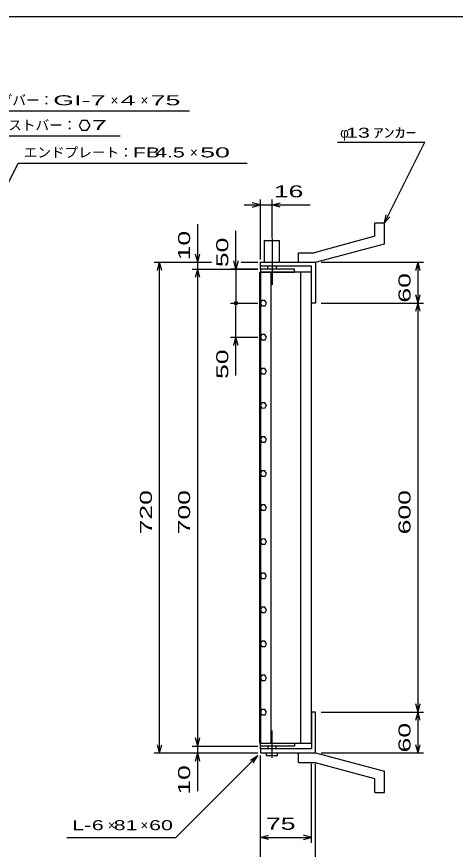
# Model space of a CAD drawing. Units: millimetres, scale not verified. Extents: x -1456 to 1385, y -1026 to 843.
# Drawn here: x -574 to 70, y -379 to 843 of the extents above; entities that cross this region are included whole.
import ezdxf
from ezdxf.enums import TextEntityAlignment as Align

# ---------------------------------------------------------------- set-up
doc = ezdxf.new("R2010")
doc.units = ezdxf.units.MM
doc.header["$LTSCALE"] = 8
doc.linetypes.add('LONG_DASHED_DOTTED', pattern=[15.25, 12, -1.5, 0.25, -1.5])
for name, color, linetype, lineweight in [('0_2', 150, 'Continuous', 25), ('16', 3, 'Continuous', 25), ('19', 6, 'Continuous', 25), ('22', 4, 'Continuous', 25)]:
    doc.layers.add(name, color=color, linetype=linetype, lineweight=lineweight)
doc.styles.add('ベクトル', font='')
doc.styles.get('ベクトル').set_extended_font_data('ベクトル')

msp = doc.modelspace()

# ---------------------------------------------------------------- linework, layer by layer
at = {"layer": '0_2'}
msp.add_line((-1383.2, 842.8), (1384.8, 842.8), dxfattribs=at)
at = {"layer": '16'}
for p, q in [((-216.7, -223), (-216.7, 468)), ((-216.7, 468), (-216, 468)), ((-166, 472.5), (-216, 472.5)), ((-216, 472.5), (-216, 468)), ((-216, 468), (-166, 468)), ((-216, 468), (-216, -223)), ((-141, 468), (-216, 468)), ((-200.5, 468), (-200.5, -223)), ((-166, 468), (-166, 472.5)), ((-156.5, -223), (-156.5, 468)), ((-141, -223), (-141, 468)), ((-213.781, 426.379), (-216, 422.465)), ((-216, 422.465), (-213.719, 418.585)), ((-209.281, 426.415), (-213.781, 426.379)), ((-213.719, 418.585), (-209.219, 418.621)), ((-207, 422.5), (-209.281, 426.415)), ((-209.219, 418.621), (-207, 422.535)), ((-213.781, 376.379), (-216, 372.465)), ((-216, 372.465), (-213.719, 368.585)), ((-209.281, 376.415), (-213.781, 376.379)), ((-213.719, 368.585), (-209.219, 368.621)), ((-207, 372.5), (-209.281, 376.415)), ((-209.219, 368.621), (-207, 372.535)), ((-213.781, 326.379), (-216, 322.465)), ((-216, 322.465), (-213.719, 318.585)), ((-209.281, 326.415), (-213.781, 326.379)), ((-213.719, 318.585), (-209.219, 318.621)), ((-207, 322.5), (-209.281, 326.415)), ((-209.219, 318.621), (-207, 322.535)), ((-213.781, 276.379), (-216, 272.465)), ((-216, 272.465), (-213.719, 268.585)), ((-209.281, 276.415), (-213.781, 276.379)), ((-207, 272.5), (-209.281, 276.415)), ((-209.219, 268.621), (-207, 272.535)), ((-213.719, 268.585), (-209.219, 268.621)), ((-213.781, 226.379), (-216, 222.465)), ((-216, 222.465), (-213.719, 218.585)), ((-209.281, 226.415), (-213.781, 226.379)), ((-207, 222.5), (-209.281, 226.415)), ((-209.219, 218.621), (-207, 222.535)), ((-213.719, 218.585), (-209.219, 218.621)), ((-213.781, 176.379), (-216, 172.465)), ((-216, 172.465), (-213.719, 168.585)), ((-209.281, 176.415), (-213.781, 176.379)), ((-207, 172.5), (-209.281, 176.415)), ((-209.219, 168.621), (-207, 172.535)), ((-213.719, 168.585), (-209.219, 168.621)), ((-213.781, 126.379), (-216, 122.465)), ((-216, 122.465), (-213.719, 118.585)), ((-209.281, 126.415), (-213.781, 126.379)), ((-207, 122.5), (-209.281, 126.415)), ((-209.219, 118.621), (-207, 122.535)), ((-213.719, 118.585), (-209.219, 118.621)), ((-213.781, 76.379), (-216, 72.465)), ((-209.281, 76.415), (-213.781, 76.379)), ((-207, 72.5), (-209.281, 76.415)), ((-216, 72.465), (-213.719, 68.585)), ((-213.719, 68.585), (-209.219, 68.621)), ((-209.219, 68.621), (-207, 72.535)), ((-213.781, 26.379), (-216, 22.465)), ((-209.281, 26.415), (-213.781, 26.379)), ((-207, 22.5), (-209.281, 26.415)), ((-216, 22.465), (-213.719, 18.585)), ((-213.719, 18.585), (-209.219, 18.621)), ((-209.219, 18.621), (-207, 22.535)), ((-213.781, -23.621), (-216, -27.535)), ((-209.281, -23.585), (-213.781, -23.621)), ((-207, -27.5), (-209.281, -23.585)), ((-216, -27.535), (-213.719, -31.415)), ((-213.719, -31.415), (-209.219, -31.379)), ((-209.219, -31.379), (-207, -27.465)), ((-213.781, -73.621), (-216, -77.535)), ((-216, -77.535), (-213.719, -81.415)), ((-209.281, -73.585), (-213.781, -73.621)), ((-213.719, -81.415), (-209.219, -81.379)), ((-207, -77.5), (-209.281, -73.585)), ((-209.219, -81.379), (-207, -77.465)), ((-213.781, -123.621), (-216, -127.535)), ((-216, -127.535), (-213.719, -131.415)), ((-209.281, -123.585), (-213.781, -123.621)), ((-213.719, -131.415), (-209.219, -131.379)), ((-207, -127.5), (-209.281, -123.585)), ((-209.219, -131.379), (-207, -127.465)), ((-213.781, -173.621), (-216, -177.535)), ((-216, -177.535), (-213.719, -181.415)), ((-209.281, -173.585), (-213.781, -173.621)), ((-213.719, -181.415), (-209.219, -181.379)), ((-207, -177.5), (-209.281, -173.585)), ((-209.219, -181.379), (-207, -177.465)), ((-216, -223), (-216.7, -223)), ((-216, -223), (-166, -223)), ((-216, -227.5), (-216, -223)), ((-216, -223), (-141, -223)), ((-166, -227.5), (-216, -227.5)), ((-166, -223), (-166, -227.5))]:
    msp.add_line(p, q, dxfattribs=at)
at = {"layer": '19'}
for p, q in [((-48, 540.5), (-34, 540.5)), ((-48, 520.5), (-48, 540.5)), ((-34, 509.5), (-34, 540.5)), ((-210, 482.5), (-210, 514.5)), ((-210, 514.5), (-188, 514.5)), ((-188, 482.5), (-188, 514.5)), ((-48, 520.5), (-137, 496.5)), ((-135, 482.5), (-34, 509.5)), ((-160, 496.5), (-137, 496.5)), ((-160, 482.5), (-160, 496.5)), ((-216, 472.5), (-216, 482.5)), ((-216, 476.5), (-216, 482.5)), ((-216, 482.5), (-136, 482.5)), ((-141, 476.5), (-216, 476.5)), ((-205, 472.5), (-205, 476.5)), ((-193, 476.5), (-193, 472.5)), ((-160, 482.5), (-135, 482.5)), ((-141, 422.5), (-141, 476.5)), ((-136, 482.5), (-135, 481.5)), ((-135, 481.5), (-135, 422.5)), ((-135, 422.5), (-141, 422.5)), ((-135, -177.5), (-141, -177.5)), ((-141, -177.5), (-141, -231.5)), ((-135, -236.5), (-135, -177.5)), ((-216, -231.5), (-216, -221.5)), ((-216, -231.5), (-216, -237.5)), ((-141, -231.5), (-216, -231.5)), ((-205, -227.5), (-205, -231.5)), ((-193, -231.5), (-193, -227.5)), ((-216, -237.5), (-136, -237.5)), ((-207, -241.5), (-207, -237.5)), ((-207, -241.5), (-191, -241.5)), ((-191, -241.5), (-191, -237.5)), ((-160, -237.5), (-135, -237.5)), ((-160, -251.5), (-160, -237.5)), ((-136, -237.5), (-135, -236.5)), ((-135, -237.5), (-34, -264.5)), ((-160, -251.5), (-137, -251.5)), ((-48, -275.5), (-137, -251.5)), ((-34, -295.5), (-34, -264.5)), ((-48, -295.5), (-48, -275.5)), ((-48, -295.5), (-34, -295.5))]:
    msp.add_line(p, q, dxfattribs=at)
at = {"layer": '19', "linetype": 'LONG_DASHED_DOTTED'}
for p, q in [((-199, 517.5), (-199, 449.5)), ((-199, -244.5), (-199, -204.5))]:
    msp.add_line(p, q, dxfattribs=at)
at = {"layer": '22'}
for p, q in [((-687.95, 704.5), (-319.95, 704.5)), ((-477.95, 690.212), (-481.95, 683.284)), ((-469.95, 690.212), (-477.95, 690.212)), ((-465.95, 683.2), (-469.95, 690.212)), ((-481.95, 683.284), (-477.95, 676.356)), ((-477.95, 676.356), (-469.95, 676.356)), ((-469.95, 676.356), (-465.95, 683.284)), ((-633.95, 668), (-421.95, 668)), ((-103, 658.5), (25, 658.5)), ((-34, 540.5), (25, 658.5)), ((-649.05, 472.5), (-571.3, 628)), ((-571.3, 628), (-235.3, 628)), ((-216, 486.5), (-216, 574.5)), ((-199, 518.496), (-199, 574.5)), ((-240, 566.5), (-216, 566.5)), ((-216, 566.5), (-228, 569.7)), ((-228, 563.3), (-216, 566.5)), ((-216, 566.5), (-199, 566.5)), ((-199, 566.5), (-187, 569.7)), ((-187, 563.3), (-199, 566.5)), ((-199, 566.5), (-143, 566.5)), ((-34, 540.5), (-31.6, 552.18)), ((-308, 482.5), (-308, 538.5)), ((-34, 540.5), (-26, 549.3)), ((-252, 472.5), (-252, 528.5)), ((-308, 482.5), (-311.2, 494.5)), ((-308, 482.5), (-304.8, 494.5)), ((-372, 482.5), (-288, 482.5)), ((-367.2, 470.5), (-364, 482.5)), ((-360.8, 470.5), (-364, 482.5)), ((-364, -237.5), (-364, 482.5)), ((-316, 482.5), (-288, 482.5)), ((-308, 472.5), (-308, 482.5)), ((-252, 472.5), (-255.2, 484.5)), ((-248.8, 484.5), (-252, 472.5)), ((-244, 482.5), (-220, 482.5)), ((-244, 482.5), (-220, 482.5)), ((-127, 482.5), (23.4, 482.5)), ((12.2, 470.5), (15.4, 482.5)), ((18.6, 470.5), (15.4, 482.5)), ((15.4, 422.5), (15.4, 482.5)), ((-316, 472.5), (-220, 472.5)), ((-311.2, 460.5), (-308, 472.5)), ((-304.8, 460.5), (-308, 472.5)), ((-308, -227.5), (-308, 472.5)), ((-220, 472.5), (-260, 472.5)), ((-252, 472.5), (-252, 422.5)), ((15.4, 422.5), (12.2, 434.5)), ((15.4, 422.5), (18.6, 434.5)), ((-260, 422.5), (-220, 422.5)), ((-252, 372.5), (-252, 422.5)), ((-127, 422.5), (23.4, 422.5)), ((12.2, 410.5), (15.4, 422.5)), ((18.6, 410.5), (15.4, 422.5)), ((15.4, -177.5), (15.4, 422.5)), ((-260, 372.5), (-220, 372.5)), ((-255.2, 360.5), (-252, 372.5)), ((-248.8, 360.5), (-252, 372.5)), ((-252, 316.5), (-252, 372.5)), ((15.4, -177.5), (12.2, -165.5)), ((15.4, -177.5), (18.6, -165.5)), ((-127, -177.5), (23.4, -177.5)), ((12.2, -189.5), (15.4, -177.5)), ((18.6, -189.5), (15.4, -177.5)), ((15.4, -237.5), (15.4, -177.5)), ((-308, -227.5), (-311.2, -215.5)), ((-308, -227.5), (-304.8, -215.5)), ((-364, -237.5), (-367.2, -225.5)), ((-364, -237.5), (-360.8, -225.5)), ((-316, -227.5), (-220, -227.5)), ((-308, -237.5), (-308, -227.5)), ((15.4, -237.5), (12.2, -225.5)), ((15.4, -237.5), (18.6, -225.5)), ((-372, -237.5), (-220, -237.5)), ((-340, -361.5), (-220, -241.5)), ((-316, -237.5), (-220, -237.5)), ((-311.2, -249.5), (-308, -237.5)), ((-304.8, -249.5), (-308, -237.5)), ((-308, -293.5), (-308, -237.5)), ((-230.4, -247.9), (-220, -241.5)), ((-226.4, -251.9), (-220, -241.5)), ((-216, -369.5), (-216, -241.5)), ((-216, -425.5), (-216, -241.5)), ((-127, -237.5), (23.4, -237.5)), ((-141, -369.5), (-141, -253.7)), ((-135, -425.5), (-135, -253.7)), ((-500, -361.5), (-340, -361.5)), ((-216, -361.5), (-204, -358.3)), ((-204, -364.7), (-216, -361.5)), ((-216, -361.5), (-141, -361.5)), ((-141, -361.5), (-153, -358.3)), ((-153, -364.7), (-141, -361.5))]:
    msp.add_line(p, q, dxfattribs=at)
msp.add_circle((-252, 422.5), 2.4, dxfattribs=at)

# ---------------------------------------------------------------- texts
at = {"layer": '22', "color": 2, "style": 'ベクトル'}
for s, p in [('ベアリングバー：', (-679.95, 720.1)), ('×', (-435.95, 720.1)), ('×', (-391.95, 720.1)), ('ツイストバー：', (-625.95, 683.6)), ('φ', (-99, 672.5)), ('エンドプレート：', (-563.3, 643.6)), ('×', (-319.3, 643.6)), ('×', (-440, -343.5)), ('×', (-392, -343.5))]:
    msp.add_text(s, height=14.66, dxfattribs=at).set_placement(p, align=Align.MIDDLE_LEFT)
for s, height, width, p in [('GI-', 14.66, 2, (-519.95, 720.1)), (' 7 ', 14.66, 2, (-475.95, 720.1)), (' 4 ', 14.66, 2, (-431.95, 720.1)), (' 75 ', 14.66, 2, (-387.95, 720.1)), (' 7 ', 14.66, 2, (-473.95, 683.684)), (' 13 ', 14.66, 1.6, (-99, 672.5)), ('ｱﾝｶｰ', 14.66, 1.6, (-51, 672.5)), ('FB', 14.66, 1.6, (-403.3, 643.6)), (' 4.5 ', 14.66, 1.6, (-379.3, 643.6)), (' 50 ', 14.66, 2, (-315.3, 643.6)), (' 16 ', 17.6, 1.65, (-207, 586.5)), ('L-', 14.66, 1.6, (-492, -343.5)), (' 6 ', 14.66, 1.6, (-472, -343.5)), (' 81 ', 14.66, 1.6, (-440, -343.5)), (' 60 ', 14.66, 1.6, (-388, -343.5)), (' 75 ', 17.6, 1.65, (-218.5, -341.5))]:
    msp.add_text(s, height=height, dxfattribs=dict(at, width=width)).set_placement(p, align=Align.MIDDLE_LEFT)
at = {"layer": '22', "color": 2, "style": 'ベクトル', "width": 1.65}
for s, p in [(' 10 ', (-328, 474.5)), (' 50 ', (-272, 464.5)), (' 60 ', (-4.6, 412.5)), (' 50 ', (-272, 300.5)), (' 720 ', (-384, 72.5)), (' 700 ', (-328, 72.5)), (' 600 ', (-4.6, 72.5)), (' 60 ', (-4.6, -247.5)), (' 10 ', (-328, -309.5))]:
    msp.add_text(s, height=17.6, rotation=90, dxfattribs=at).set_placement(p, align=Align.MIDDLE_LEFT)

doc.saveas('drawing.dxf')
